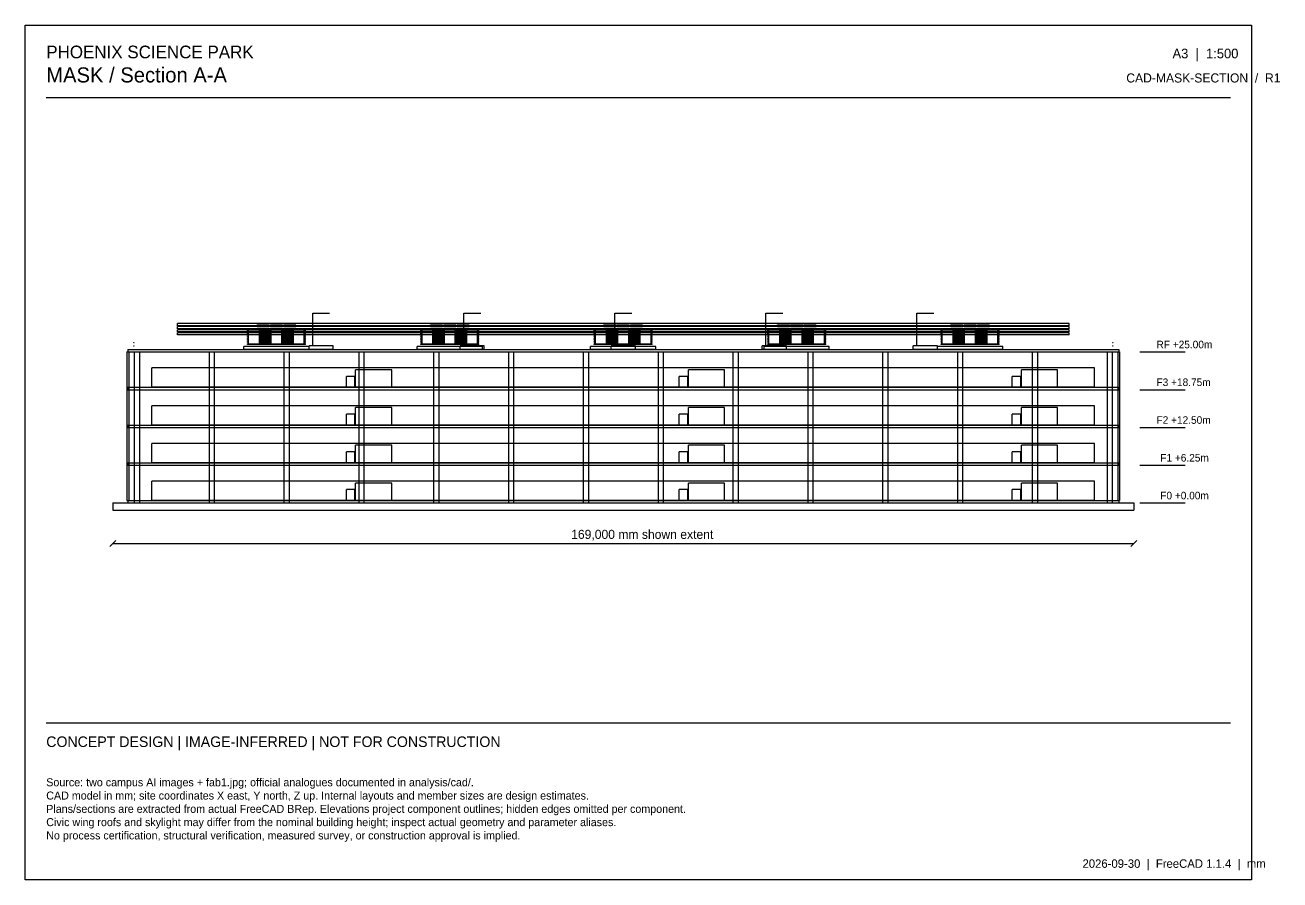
# Model space of a CAD drawing. Header units: millimetres. Extents: x 3500 to 211174, y 3500 to 145000.
import ezdxf

# ---------------------------------------------------------------- set-up
doc = ezdxf.new("R2010")
doc.units = ezdxf.units.MM

msp = doc.modelspace()

# ---------------------------------------------------------------- linework, layer by layer
at = {"layer": 'cut'}
for p, q in [((21469.69, 92382.5), (21500, 92435)), ((21530.31, 92382.5), (21469.69, 92382.5)), ((21469.69, 91832.5), (21500, 91885)), ((21530.31, 91832.5), (21469.69, 91832.5)), ((21500, 92435), (21530.31, 92382.5)), ((21500, 91885), (21530.31, 91832.5)), ((183469.69, 92382.5), (183500, 92435)), ((183530.31, 92382.5), (183469.69, 92382.5)), ((183469.69, 91832.5), (183500, 91885)), ((183530.31, 91832.5), (183469.69, 91832.5)), ((183500, 92435), (183530.31, 92382.5)), ((183500, 91885), (183530.31, 91832.5)), ((20350, 90900), (20350, 66300)), ((20350, 90900), (20650, 90900)), ((20500, 91300), (20500, 90900)), ((20500, 91300), (184500, 91300)), ((20500, 90900), (184500, 90900)), ((20650, 90900), (20650, 66300)), ((21575, 90900), (21575, 65900)), ((21575, 90900), (22425, 90900)), ((22425, 90900), (22425, 65900)), ((33959.62, 90900), (33959.62, 65900)), ((33959.62, 90900), (34809.62, 90900)), ((34809.62, 90900), (34809.62, 65900)), ((46344.23, 90900), (46344.23, 65900)), ((46344.23, 90900), (47194.23, 90900)), ((47194.23, 90900), (47194.23, 65900)), ((58728.85, 90900), (58728.85, 65900)), ((58728.85, 90900), (59578.85, 90900)), ((59578.85, 90900), (59578.85, 65900)), ((71113.46, 90900), (71113.46, 65900)), ((71113.46, 90900), (71963.46, 90900)), ((71963.46, 90900), (71963.46, 65900)), ((83498.08, 90900), (83498.08, 65900)), ((83498.08, 90900), (84348.08, 90900)), ((84348.08, 90900), (84348.08, 65900)), ((95882.69, 90900), (95882.69, 65900)), ((95882.69, 90900), (96732.69, 90900)), ((96732.69, 90900), (96732.69, 65900)), ((108267.31, 90900), (108267.31, 65900)), ((108267.31, 90900), (109117.31, 90900)), ((109117.31, 90900), (109117.31, 65900)), ((120651.92, 90900), (120651.92, 65900)), ((120651.92, 90900), (121501.92, 90900)), ((121501.92, 90900), (121501.92, 65900)), ((133036.54, 90900), (133036.54, 65900)), ((133036.54, 90900), (133886.54, 90900)), ((133886.54, 90900), (133886.54, 65900)), ((145421.15, 90900), (145421.15, 65900)), ((145421.15, 90900), (146271.15, 90900)), ((146271.15, 90900), (146271.15, 65900)), ((157805.77, 90900), (157805.77, 65900)), ((157805.77, 90900), (158655.77, 90900)), ((158655.77, 90900), (158655.77, 65900)), ((170190.38, 90900), (170190.38, 65900)), ((170190.38, 90900), (171040.38, 90900)), ((171040.38, 90900), (171040.38, 65900)), ((182575, 90900), (182575, 65900)), ((182575, 90900), (183425, 90900)), ((183425, 90900), (183425, 65900)), ((184350, 90900), (184350, 66300)), ((184350, 90900), (184650, 90900)), ((184500, 91300), (184500, 90900)), ((184650, 90900), (184650, 66300)), ((20500, 85050), (20500, 84650)), ((20500, 85050), (184500, 85050)), ((20500, 84650), (184500, 84650)), ((184500, 85050), (184500, 84650)), ((20500, 78800), (20500, 78400)), ((20500, 78800), (184500, 78800)), ((20500, 78400), (184500, 78400)), ((184500, 78800), (184500, 78400)), ((20500, 72550), (20500, 72150)), ((20500, 72550), (184500, 72550)), ((20500, 72150), (184500, 72150)), ((184500, 72550), (184500, 72150)), ((18000, 65900), (18000, 64700)), ((18000, 65900), (187000, 65900)), ((18000, 64700), (187000, 64700)), ((20350, 66300), (20650, 66300)), ((20500, 66300), (20500, 65900)), ((20500, 66300), (184500, 66300)), ((20500, 65900), (184500, 65900)), ((21575, 65900), (22425, 65900)), ((33959.62, 65900), (34809.62, 65900)), ((46344.23, 65900), (47194.23, 65900)), ((58728.85, 65900), (59578.85, 65900)), ((71113.46, 65900), (71963.46, 65900)), ((83498.08, 65900), (84348.08, 65900)), ((95882.69, 65900), (96732.69, 65900)), ((108267.31, 65900), (109117.31, 65900)), ((120651.92, 65900), (121501.92, 65900)), ((133036.54, 65900), (133886.54, 65900)), ((145421.15, 65900), (146271.15, 65900)), ((157805.77, 65900), (158655.77, 65900)), ((170190.38, 65900), (171040.38, 65900)), ((182575, 65900), (183425, 65900)), ((184350, 66300), (184650, 66300)), ((184500, 66300), (184500, 65900)), ((187000, 65900), (187000, 64700))]:
    msp.add_line(p, q, dxfattribs=at)
at = {"layer": 'dimension'}
for p, q in [((17500, 58700), (18500, 59700)), ((18000, 59200), (187000, 59200)), ((186500, 58700), (187500, 59700))]:
    msp.add_line(p, q, dxfattribs=at)
at = {"layer": 'equipment'}
for p, q in [((51100, 97300), (51135.1, 97300)), ((51100, 91900), (51100, 97300)), ((51135.1, 97300), (51238.64, 97300)), ((51238.64, 97300), (51405.44, 97300)), ((51405.44, 97300), (51627.11, 97300)), ((51627.11, 97300), (51892.56, 97300)), ((51892.56, 97300), (52188.47, 97300)), ((52188.47, 97300), (52500, 97300)), ((52500, 97300), (52811.53, 97300)), ((52811.53, 97300), (53107.44, 97300)), ((53107.44, 97300), (53372.89, 97300)), ((53372.89, 97300), (53594.56, 97300)), ((53594.56, 97300), (53761.36, 97300)), ((53761.36, 97300), (53864.9, 97300)), ((53864.9, 97300), (53900, 97300)), ((76100, 97300), (76135.1, 97300)), ((76100, 91900), (76100, 97300)), ((76135.1, 97300), (76238.64, 97300)), ((76238.64, 97300), (76405.44, 97300)), ((76405.44, 97300), (76627.11, 97300)), ((76627.11, 97300), (76892.56, 97300)), ((76892.56, 97300), (77188.47, 97300)), ((77188.47, 97300), (77500, 97300)), ((77500, 97300), (77811.53, 97300)), ((77811.53, 97300), (78107.44, 97300)), ((78107.44, 97300), (78372.89, 97300)), ((78372.89, 97300), (78594.56, 97300)), ((78594.56, 97300), (78761.36, 97300)), ((78761.36, 97300), (78864.9, 97300)), ((78864.9, 97300), (78900, 97300)), ((101100, 97300), (101135.1, 97300)), ((101100, 91900), (101100, 97300)), ((101135.1, 97300), (101238.64, 97300)), ((101238.64, 97300), (101405.44, 97300)), ((101405.44, 97300), (101627.11, 97300)), ((101627.11, 97300), (101892.56, 97300)), ((101892.56, 97300), (102188.47, 97300)), ((102188.47, 97300), (102500, 97300)), ((102500, 97300), (102811.53, 97300)), ((102811.53, 97300), (103107.44, 97300)), ((103107.44, 97300), (103372.89, 97300)), ((103372.89, 97300), (103594.56, 97300)), ((103594.56, 97300), (103761.36, 97300)), ((103761.36, 97300), (103864.9, 97300)), ((103864.9, 97300), (103900, 97300)), ((126100, 97300), (126135.1, 97300)), ((126100, 91900), (126100, 97300)), ((126135.1, 97300), (126238.64, 97300)), ((126238.64, 97300), (126405.44, 97300)), ((126405.44, 97300), (126627.11, 97300)), ((126627.11, 97300), (126892.56, 97300)), ((126892.56, 97300), (127188.47, 97300)), ((127188.47, 97300), (127500, 97300)), ((127500, 97300), (127811.53, 97300)), ((127811.53, 97300), (128107.44, 97300)), ((128107.44, 97300), (128372.89, 97300)), ((128372.89, 97300), (128594.56, 97300)), ((128594.56, 97300), (128761.36, 97300)), ((128761.36, 97300), (128864.9, 97300)), ((128864.9, 97300), (128900, 97300)), ((151100, 97300), (151135.1, 97300)), ((151100, 91900), (151100, 97300)), ((151135.1, 97300), (151238.64, 97300)), ((151238.64, 97300), (151405.44, 97300)), ((151405.44, 97300), (151627.11, 97300)), ((151627.11, 97300), (151892.56, 97300)), ((151892.56, 97300), (152188.47, 97300)), ((152188.47, 97300), (152500, 97300)), ((152500, 97300), (152811.53, 97300)), ((152811.53, 97300), (153107.44, 97300)), ((153107.44, 97300), (153372.89, 97300)), ((153372.89, 97300), (153594.56, 97300)), ((153594.56, 97300), (153761.36, 97300)), ((153761.36, 97300), (153864.9, 97300)), ((153864.9, 97300), (153900, 97300)), ((40300, 94350), (40300, 94430)), ((40500, 94430), (40300, 94430)), ((40500, 94350), (40300, 94350)), ((40300, 94100), (40300, 94180)), ((40500, 94180), (40300, 94180)), ((40500, 94100), (40300, 94100)), ((40300, 93850), (40300, 93930)), ((40500, 93930), (40300, 93930)), ((40500, 93850), (40300, 93850)), ((40300, 93600), (40300, 93680)), ((40500, 93680), (40300, 93680)), ((40500, 93600), (40300, 93600)), ((40500, 92200), (40500, 94500)), ((42300, 94500), (40500, 94500)), ((41900, 95400), (41925.07, 95400)), ((41900, 95100), (41900, 95400)), ((41900, 95100), (41925.07, 95100)), ((41925.07, 95400), (41999.03, 95400)), ((41925.07, 95100), (41999.03, 95100)), ((41999.03, 95400), (42118.17, 95400)), ((41999.03, 95100), (42118.17, 95100)), ((42118.17, 95400), (42276.51, 95400)), ((42118.17, 95100), (42276.51, 95100)), ((42276.51, 95400), (42466.12, 95400)), ((42276.51, 95100), (42466.12, 95100)), ((42300, 92200), (42300, 94500)), ((44200, 94430), (42300, 94430)), ((44200, 94350), (42300, 94350)), ((44200, 94180), (42300, 94180)), ((44200, 94100), (42300, 94100)), ((44200, 93930), (42300, 93930)), ((44200, 93850), (42300, 93850)), ((44200, 93680), (42300, 93680)), ((44200, 93600), (42300, 93600)), ((42466.12, 95400), (42677.48, 95400)), ((42466.12, 95100), (42677.48, 95100)), ((42677.48, 95400), (42900, 95400)), ((42677.48, 95100), (42900, 95100)), ((42900, 95400), (43122.52, 95400)), ((42900, 95100), (43122.52, 95100)), ((43122.52, 95400), (43333.88, 95400)), ((43122.52, 95100), (43333.88, 95100)), ((43333.88, 95400), (43523.49, 95400)), ((43333.88, 95100), (43523.49, 95100)), ((43523.49, 95400), (43681.83, 95400)), ((43523.49, 95100), (43681.83, 95100)), ((43681.83, 95400), (43800.97, 95400)), ((43681.83, 95100), (43800.97, 95100)), ((43800.97, 95400), (43874.93, 95400)), ((43800.97, 95100), (43874.93, 95100)), ((43874.93, 95400), (43900, 95400)), ((43874.93, 95100), (43900, 95100)), ((44100, 95400), (44125.07, 95400)), ((44100, 95100), (44100, 95400)), ((44100, 95100), (44125.07, 95100)), ((44125.07, 95400), (44199.03, 95400)), ((44125.07, 95100), (44199.03, 95100)), ((44199.03, 95400), (44318.17, 95400)), ((44199.03, 95100), (44318.17, 95100)), ((44200, 92200), (44200, 94500)), ((46000, 94500), (44200, 94500)), ((44318.17, 95400), (44476.51, 95400)), ((44318.17, 95100), (44476.51, 95100)), ((44476.51, 95400), (44666.12, 95400)), ((44476.51, 95100), (44666.12, 95100)), ((44666.12, 95400), (44877.48, 95400)), ((44666.12, 95100), (44877.48, 95100)), ((44877.48, 95400), (45100, 95400)), ((44877.48, 95100), (45100, 95100)), ((45100, 95400), (45322.52, 95400)), ((45100, 95100), (45322.52, 95100)), ((45322.52, 95400), (45533.88, 95400)), ((45322.52, 95100), (45533.88, 95100)), ((45533.88, 95400), (45723.49, 95400)), ((45533.88, 95100), (45723.49, 95100)), ((45723.49, 95400), (45881.83, 95400)), ((45723.49, 95100), (45881.83, 95100)), ((45881.83, 95400), (46000.97, 95400)), ((45881.83, 95100), (46000.97, 95100)), ((46000, 92200), (46000, 94500)), ((47900, 94430), (46000, 94430)), ((47900, 94350), (46000, 94350)), ((47900, 94180), (46000, 94180)), ((47900, 94100), (46000, 94100)), ((47900, 93930), (46000, 93930)), ((47900, 93850), (46000, 93850)), ((47900, 93680), (46000, 93680)), ((47900, 93600), (46000, 93600)), ((46000.97, 95400), (46074.93, 95400)), ((46000.97, 95100), (46074.93, 95100)), ((46074.93, 95400), (46100, 95400)), ((46074.93, 95100), (46100, 95100)), ((46300, 95400), (46325.07, 95400)), ((46300, 95100), (46300, 95400)), ((46300, 95100), (46325.07, 95100)), ((46325.07, 95400), (46399.03, 95400)), ((46325.07, 95100), (46399.03, 95100)), ((46399.03, 95400), (46518.17, 95400)), ((46399.03, 95100), (46518.17, 95100)), ((46518.17, 95400), (46676.51, 95400)), ((46518.17, 95100), (46676.51, 95100)), ((46676.51, 95400), (46866.12, 95400)), ((46676.51, 95100), (46866.12, 95100)), ((46866.12, 95400), (47077.48, 95400)), ((46866.12, 95100), (47077.48, 95100)), ((47077.48, 95400), (47300, 95400)), ((47077.48, 95100), (47300, 95100)), ((47300, 95400), (47522.52, 95400)), ((47300, 95100), (47522.52, 95100)), ((47522.52, 95400), (47733.88, 95400)), ((47522.52, 95100), (47733.88, 95100)), ((47733.88, 95400), (47923.49, 95400)), ((47733.88, 95100), (47923.49, 95100)), ((47900, 92200), (47900, 94500)), ((49700, 94500), (47900, 94500)), ((47923.49, 95400), (48081.83, 95400)), ((47923.49, 95100), (48081.83, 95100)), ((48081.83, 95400), (48200.97, 95400)), ((48081.83, 95100), (48200.97, 95100)), ((48200.97, 95400), (48274.93, 95400)), ((48200.97, 95100), (48274.93, 95100)), ((48274.93, 95400), (48300, 95400)), ((48274.93, 95100), (48300, 95100)), ((49700, 92200), (49700, 94500)), ((49900, 94430), (49700, 94430)), ((49900, 94350), (49700, 94350)), ((49900, 94180), (49700, 94180)), ((49900, 94100), (49700, 94100)), ((49900, 93930), (49700, 93930)), ((49900, 93850), (49700, 93850)), ((49900, 93680), (49700, 93680)), ((49900, 93600), (49700, 93600)), ((49900, 94350), (49900, 94430)), ((49900, 94100), (49900, 94180)), ((49900, 93850), (49900, 93930)), ((49900, 93600), (49900, 93680)), ((69000, 94350), (69000, 94430)), ((69200, 94430), (69000, 94430)), ((69200, 94350), (69000, 94350)), ((69000, 94100), (69000, 94180)), ((69200, 94180), (69000, 94180)), ((69200, 94100), (69000, 94100)), ((69000, 93850), (69000, 93930)), ((69200, 93930), (69000, 93930)), ((69200, 93850), (69000, 93850)), ((69000, 93600), (69000, 93680)), ((69200, 93680), (69000, 93680)), ((69200, 93600), (69000, 93600)), ((69200, 92200), (69200, 94500)), ((71000, 94500), (69200, 94500)), ((70600, 95400), (70625.07, 95400)), ((70600, 95100), (70600, 95400)), ((70600, 95100), (70625.07, 95100)), ((70625.07, 95400), (70699.03, 95400)), ((70625.07, 95100), (70699.03, 95100)), ((70699.03, 95400), (70818.17, 95400)), ((70699.03, 95100), (70818.17, 95100)), ((70818.17, 95400), (70976.51, 95400)), ((70818.17, 95100), (70976.51, 95100)), ((70976.51, 95400), (71166.12, 95400)), ((70976.51, 95100), (71166.12, 95100)), ((71000, 92200), (71000, 94500)), ((72900, 94430), (71000, 94430)), ((72900, 94350), (71000, 94350)), ((72900, 94180), (71000, 94180)), ((72900, 94100), (71000, 94100)), ((72900, 93930), (71000, 93930)), ((72900, 93850), (71000, 93850)), ((72900, 93680), (71000, 93680)), ((72900, 93600), (71000, 93600)), ((71166.12, 95400), (71377.48, 95400)), ((71166.12, 95100), (71377.48, 95100)), ((71377.48, 95400), (71600, 95400)), ((71377.48, 95100), (71600, 95100)), ((71600, 95400), (71822.52, 95400)), ((71600, 95100), (71822.52, 95100)), ((71822.52, 95400), (72033.88, 95400)), ((71822.52, 95100), (72033.88, 95100)), ((72033.88, 95400), (72223.49, 95400)), ((72033.88, 95100), (72223.49, 95100)), ((72223.49, 95400), (72381.83, 95400)), ((72223.49, 95100), (72381.83, 95100)), ((72381.83, 95400), (72500.97, 95400)), ((72381.83, 95100), (72500.97, 95100)), ((72500.97, 95400), (72574.93, 95400)), ((72500.97, 95100), (72574.93, 95100)), ((72574.93, 95400), (72600, 95400)), ((72574.93, 95100), (72600, 95100)), ((72800, 95400), (72825.07, 95400)), ((72800, 95100), (72800, 95400)), ((72800, 95100), (72825.07, 95100)), ((72825.07, 95400), (72899.03, 95400)), ((72825.07, 95100), (72899.03, 95100)), ((72899.03, 95400), (73018.17, 95400)), ((72899.03, 95100), (73018.17, 95100)), ((72900, 92200), (72900, 94500)), ((74700, 94500), (72900, 94500)), ((73018.17, 95400), (73176.51, 95400)), ((73018.17, 95100), (73176.51, 95100)), ((73176.51, 95400), (73366.12, 95400)), ((73176.51, 95100), (73366.12, 95100)), ((73366.12, 95400), (73577.48, 95400)), ((73366.12, 95100), (73577.48, 95100)), ((73577.48, 95400), (73800, 95400)), ((73577.48, 95100), (73800, 95100)), ((73800, 95400), (74022.52, 95400)), ((73800, 95100), (74022.52, 95100)), ((74022.52, 95400), (74233.88, 95400)), ((74022.52, 95100), (74233.88, 95100)), ((74233.88, 95400), (74423.49, 95400)), ((74233.88, 95100), (74423.49, 95100)), ((74423.49, 95400), (74581.83, 95400)), ((74423.49, 95100), (74581.83, 95100)), ((74581.83, 95400), (74700.97, 95400)), ((74581.83, 95100), (74700.97, 95100)), ((74700, 92200), (74700, 94500)), ((76600, 94430), (74700, 94430)), ((76600, 94350), (74700, 94350)), ((76600, 94180), (74700, 94180)), ((76600, 94100), (74700, 94100)), ((76600, 93930), (74700, 93930)), ((76600, 93850), (74700, 93850)), ((76600, 93680), (74700, 93680)), ((76600, 93600), (74700, 93600)), ((74700.97, 95400), (74774.93, 95400)), ((74700.97, 95100), (74774.93, 95100)), ((74774.93, 95400), (74800, 95400)), ((74774.93, 95100), (74800, 95100)), ((75000, 95400), (75025.07, 95400)), ((75000, 95100), (75000, 95400)), ((75000, 95100), (75025.07, 95100)), ((75025.07, 95400), (75099.03, 95400)), ((75025.07, 95100), (75099.03, 95100)), ((75099.03, 95400), (75218.17, 95400)), ((75099.03, 95100), (75218.17, 95100)), ((75218.17, 95400), (75376.51, 95400)), ((75218.17, 95100), (75376.51, 95100)), ((75376.51, 95400), (75566.12, 95400)), ((75376.51, 95100), (75566.12, 95100)), ((75566.12, 95400), (75777.48, 95400)), ((75566.12, 95100), (75777.48, 95100)), ((75777.48, 95400), (76000, 95400)), ((75777.48, 95100), (76000, 95100)), ((76000, 95400), (76222.52, 95400)), ((76000, 95100), (76222.52, 95100)), ((76222.52, 95400), (76433.88, 95400)), ((76222.52, 95100), (76433.88, 95100)), ((76433.88, 95400), (76623.49, 95400)), ((76433.88, 95100), (76623.49, 95100)), ((76600, 92200), (76600, 94500)), ((78400, 94500), (76600, 94500)), ((76623.49, 95400), (76781.83, 95400)), ((76623.49, 95100), (76781.83, 95100)), ((76781.83, 95400), (76900.97, 95400)), ((76781.83, 95100), (76900.97, 95100)), ((76900.97, 95400), (76974.93, 95400)), ((76900.97, 95100), (76974.93, 95100)), ((76974.93, 95400), (77000, 95400)), ((76974.93, 95100), (77000, 95100)), ((78400, 92200), (78400, 94500)), ((78600, 94430), (78400, 94430)), ((78600, 94350), (78400, 94350)), ((78600, 94180), (78400, 94180)), ((78600, 94100), (78400, 94100)), ((78600, 93930), (78400, 93930)), ((78600, 93850), (78400, 93850)), ((78600, 93680), (78400, 93680)), ((78600, 93600), (78400, 93600)), ((78600, 94350), (78600, 94430)), ((78600, 94100), (78600, 94180)), ((78600, 93850), (78600, 93930)), ((78600, 93600), (78600, 93680)), ((97700, 94350), (97700, 94430)), ((97900, 94430), (97700, 94430)), ((97900, 94350), (97700, 94350)), ((97700, 94100), (97700, 94180)), ((97900, 94180), (97700, 94180)), ((97900, 94100), (97700, 94100)), ((97700, 93850), (97700, 93930)), ((97900, 93930), (97700, 93930)), ((97900, 93850), (97700, 93850)), ((97700, 93600), (97700, 93680)), ((97900, 93680), (97700, 93680)), ((97900, 93600), (97700, 93600)), ((97900, 92200), (97900, 94500)), ((99700, 94500), (97900, 94500)), ((99300, 95400), (99325.07, 95400)), ((99300, 95100), (99300, 95400)), ((99300, 95100), (99325.07, 95100)), ((99325.07, 95400), (99399.03, 95400)), ((99325.07, 95100), (99399.03, 95100)), ((99399.03, 95400), (99518.17, 95400)), ((99399.03, 95100), (99518.17, 95100)), ((99518.17, 95400), (99676.51, 95400)), ((99518.17, 95100), (99676.51, 95100)), ((99676.51, 95400), (99866.12, 95400)), ((99676.51, 95100), (99866.12, 95100)), ((99700, 92200), (99700, 94500)), ((101600, 94430), (99700, 94430)), ((101600, 94350), (99700, 94350)), ((101600, 94180), (99700, 94180)), ((101600, 94100), (99700, 94100)), ((101600, 93930), (99700, 93930)), ((101600, 93850), (99700, 93850)), ((101600, 93680), (99700, 93680)), ((101600, 93600), (99700, 93600)), ((99866.12, 95400), (100077.48, 95400)), ((99866.12, 95100), (100077.48, 95100)), ((100077.48, 95400), (100300, 95400)), ((100077.48, 95100), (100300, 95100)), ((100300, 95400), (100522.52, 95400)), ((100300, 95100), (100522.52, 95100)), ((100522.52, 95400), (100733.88, 95400)), ((100522.52, 95100), (100733.88, 95100)), ((100733.88, 95400), (100923.49, 95400)), ((100733.88, 95100), (100923.49, 95100)), ((100923.49, 95400), (101081.83, 95400)), ((100923.49, 95100), (101081.83, 95100)), ((101081.83, 95400), (101200.97, 95400)), ((101081.83, 95100), (101200.97, 95100)), ((101200.97, 95400), (101274.93, 95400)), ((101200.97, 95100), (101274.93, 95100)), ((101274.93, 95400), (101300, 95400)), ((101274.93, 95100), (101300, 95100)), ((101500, 95400), (101525.07, 95400)), ((101500, 95100), (101500, 95400)), ((101500, 95100), (101525.07, 95100)), ((101525.07, 95400), (101599.03, 95400)), ((101525.07, 95100), (101599.03, 95100)), ((101599.03, 95400), (101718.17, 95400)), ((101599.03, 95100), (101718.17, 95100)), ((101600, 92200), (101600, 94500)), ((103400, 94500), (101600, 94500)), ((101718.17, 95400), (101876.51, 95400)), ((101718.17, 95100), (101876.51, 95100)), ((101876.51, 95400), (102066.12, 95400)), ((101876.51, 95100), (102066.12, 95100)), ((102066.12, 95400), (102277.48, 95400)), ((102066.12, 95100), (102277.48, 95100)), ((102277.48, 95400), (102500, 95400)), ((102277.48, 95100), (102500, 95100)), ((102500, 95400), (102722.52, 95400)), ((102500, 95100), (102722.52, 95100)), ((102722.52, 95400), (102933.88, 95400)), ((102722.52, 95100), (102933.88, 95100)), ((102933.88, 95400), (103123.49, 95400)), ((102933.88, 95100), (103123.49, 95100)), ((103123.49, 95400), (103281.83, 95400)), ((103123.49, 95100), (103281.83, 95100)), ((103281.83, 95400), (103400.97, 95400)), ((103281.83, 95100), (103400.97, 95100)), ((103400, 92200), (103400, 94500)), ((105300, 94430), (103400, 94430)), ((105300, 94350), (103400, 94350)), ((105300, 94180), (103400, 94180)), ((105300, 94100), (103400, 94100)), ((105300, 93930), (103400, 93930)), ((105300, 93850), (103400, 93850)), ((105300, 93680), (103400, 93680)), ((105300, 93600), (103400, 93600)), ((103400.97, 95400), (103474.93, 95400)), ((103400.97, 95100), (103474.93, 95100)), ((103474.93, 95400), (103500, 95400)), ((103474.93, 95100), (103500, 95100)), ((103700, 95400), (103725.07, 95400)), ((103700, 95100), (103700, 95400)), ((103700, 95100), (103725.07, 95100)), ((103725.07, 95400), (103799.03, 95400)), ((103725.07, 95100), (103799.03, 95100)), ((103799.03, 95400), (103918.17, 95400)), ((103799.03, 95100), (103918.17, 95100)), ((103918.17, 95400), (104076.51, 95400)), ((103918.17, 95100), (104076.51, 95100)), ((104076.51, 95400), (104266.12, 95400)), ((104076.51, 95100), (104266.12, 95100)), ((104266.12, 95400), (104477.48, 95400)), ((104266.12, 95100), (104477.48, 95100)), ((104477.48, 95400), (104700, 95400)), ((104477.48, 95100), (104700, 95100)), ((104700, 95400), (104922.52, 95400)), ((104700, 95100), (104922.52, 95100)), ((104922.52, 95400), (105133.88, 95400)), ((104922.52, 95100), (105133.88, 95100)), ((105133.88, 95400), (105323.49, 95400)), ((105133.88, 95100), (105323.49, 95100)), ((105300, 92200), (105300, 94500)), ((107100, 94500), (105300, 94500)), ((105323.49, 95400), (105481.83, 95400)), ((105323.49, 95100), (105481.83, 95100)), ((105481.83, 95400), (105600.97, 95400)), ((105481.83, 95100), (105600.97, 95100)), ((105600.97, 95400), (105674.93, 95400)), ((105600.97, 95100), (105674.93, 95100)), ((105674.93, 95400), (105700, 95400)), ((105674.93, 95100), (105700, 95100)), ((107100, 92200), (107100, 94500)), ((107300, 94430), (107100, 94430)), ((107300, 94350), (107100, 94350)), ((107300, 94180), (107100, 94180)), ((107300, 94100), (107100, 94100)), ((107300, 93930), (107100, 93930)), ((107300, 93850), (107100, 93850)), ((107300, 93680), (107100, 93680)), ((107300, 93600), (107100, 93600)), ((107300, 94350), (107300, 94430)), ((107300, 94100), (107300, 94180)), ((107300, 93850), (107300, 93930)), ((107300, 93600), (107300, 93680)), ((126400, 94350), (126400, 94430)), ((126600, 94430), (126400, 94430)), ((126600, 94350), (126400, 94350)), ((126400, 94100), (126400, 94180)), ((126600, 94180), (126400, 94180)), ((126600, 94100), (126400, 94100)), ((126400, 93850), (126400, 93930)), ((126600, 93930), (126400, 93930)), ((126600, 93850), (126400, 93850)), ((126400, 93600), (126400, 93680)), ((126600, 93680), (126400, 93680)), ((126600, 93600), (126400, 93600)), ((126600, 92200), (126600, 94500)), ((128400, 94500), (126600, 94500)), ((128000, 95400), (128025.07, 95400)), ((128000, 95100), (128000, 95400)), ((128000, 95100), (128025.07, 95100)), ((128025.07, 95400), (128099.03, 95400)), ((128025.07, 95100), (128099.03, 95100)), ((128099.03, 95400), (128218.17, 95400)), ((128099.03, 95100), (128218.17, 95100)), ((128218.17, 95400), (128376.51, 95400)), ((128218.17, 95100), (128376.51, 95100)), ((128376.51, 95400), (128566.12, 95400)), ((128376.51, 95100), (128566.12, 95100)), ((128400, 92200), (128400, 94500)), ((130300, 94430), (128400, 94430)), ((130300, 94350), (128400, 94350)), ((130300, 94180), (128400, 94180)), ((130300, 94100), (128400, 94100)), ((130300, 93930), (128400, 93930)), ((130300, 93850), (128400, 93850)), ((130300, 93680), (128400, 93680)), ((130300, 93600), (128400, 93600)), ((128566.12, 95400), (128777.48, 95400)), ((128566.12, 95100), (128777.48, 95100)), ((128777.48, 95400), (129000, 95400)), ((128777.48, 95100), (129000, 95100)), ((129000, 95400), (129222.52, 95400)), ((129000, 95100), (129222.52, 95100)), ((129222.52, 95400), (129433.88, 95400)), ((129222.52, 95100), (129433.88, 95100)), ((129433.88, 95400), (129623.49, 95400)), ((129433.88, 95100), (129623.49, 95100)), ((129623.49, 95400), (129781.83, 95400)), ((129623.49, 95100), (129781.83, 95100)), ((129781.83, 95400), (129900.97, 95400)), ((129781.83, 95100), (129900.97, 95100)), ((129900.97, 95400), (129974.93, 95400)), ((129900.97, 95100), (129974.93, 95100)), ((129974.93, 95400), (130000, 95400)), ((129974.93, 95100), (130000, 95100)), ((130200, 95400), (130225.07, 95400)), ((130200, 95100), (130200, 95400)), ((130200, 95100), (130225.07, 95100)), ((130225.07, 95400), (130299.03, 95400)), ((130225.07, 95100), (130299.03, 95100)), ((130299.03, 95400), (130418.17, 95400)), ((130299.03, 95100), (130418.17, 95100)), ((130300, 92200), (130300, 94500)), ((132100, 94500), (130300, 94500)), ((130418.17, 95400), (130576.51, 95400)), ((130418.17, 95100), (130576.51, 95100)), ((130576.51, 95400), (130766.12, 95400)), ((130576.51, 95100), (130766.12, 95100)), ((130766.12, 95400), (130977.48, 95400)), ((130766.12, 95100), (130977.48, 95100)), ((130977.48, 95400), (131200, 95400)), ((130977.48, 95100), (131200, 95100)), ((131200, 95400), (131422.52, 95400)), ((131200, 95100), (131422.52, 95100)), ((131422.52, 95400), (131633.88, 95400)), ((131422.52, 95100), (131633.88, 95100)), ((131633.88, 95400), (131823.49, 95400)), ((131633.88, 95100), (131823.49, 95100)), ((131823.49, 95400), (131981.83, 95400)), ((131823.49, 95100), (131981.83, 95100)), ((131981.83, 95400), (132100.97, 95400)), ((131981.83, 95100), (132100.97, 95100)), ((132100, 92200), (132100, 94500)), ((134000, 94430), (132100, 94430)), ((134000, 94350), (132100, 94350)), ((134000, 94180), (132100, 94180)), ((134000, 94100), (132100, 94100)), ((134000, 93930), (132100, 93930)), ((134000, 93850), (132100, 93850)), ((134000, 93680), (132100, 93680)), ((134000, 93600), (132100, 93600)), ((132100.97, 95400), (132174.93, 95400)), ((132100.97, 95100), (132174.93, 95100)), ((132174.93, 95400), (132200, 95400)), ((132174.93, 95100), (132200, 95100)), ((132400, 95400), (132425.07, 95400)), ((132400, 95100), (132400, 95400)), ((132400, 95100), (132425.07, 95100)), ((132425.07, 95400), (132499.03, 95400)), ((132425.07, 95100), (132499.03, 95100)), ((132499.03, 95400), (132618.17, 95400)), ((132499.03, 95100), (132618.17, 95100)), ((132618.17, 95400), (132776.51, 95400)), ((132618.17, 95100), (132776.51, 95100)), ((132776.51, 95400), (132966.12, 95400)), ((132776.51, 95100), (132966.12, 95100)), ((132966.12, 95400), (133177.48, 95400)), ((132966.12, 95100), (133177.48, 95100)), ((133177.48, 95400), (133400, 95400)), ((133177.48, 95100), (133400, 95100)), ((133400, 95400), (133622.52, 95400)), ((133400, 95100), (133622.52, 95100)), ((133622.52, 95400), (133833.88, 95400)), ((133622.52, 95100), (133833.88, 95100)), ((133833.88, 95400), (134023.49, 95400)), ((133833.88, 95100), (134023.49, 95100)), ((134000, 92200), (134000, 94500)), ((135800, 94500), (134000, 94500)), ((134023.49, 95400), (134181.83, 95400)), ((134023.49, 95100), (134181.83, 95100)), ((134181.83, 95400), (134300.97, 95400)), ((134181.83, 95100), (134300.97, 95100)), ((134300.97, 95400), (134374.93, 95400)), ((134300.97, 95100), (134374.93, 95100)), ((134374.93, 95400), (134400, 95400)), ((134374.93, 95100), (134400, 95100)), ((135800, 92200), (135800, 94500)), ((136000, 94430), (135800, 94430)), ((136000, 94350), (135800, 94350)), ((136000, 94180), (135800, 94180)), ((136000, 94100), (135800, 94100)), ((136000, 93930), (135800, 93930)), ((136000, 93850), (135800, 93850)), ((136000, 93680), (135800, 93680)), ((136000, 93600), (135800, 93600)), ((136000, 94350), (136000, 94430)), ((136000, 94100), (136000, 94180)), ((136000, 93850), (136000, 93930)), ((136000, 93600), (136000, 93680)), ((155100, 94350), (155100, 94430)), ((155300, 94430), (155100, 94430)), ((155300, 94350), (155100, 94350)), ((155100, 94100), (155100, 94180)), ((155300, 94180), (155100, 94180)), ((155300, 94100), (155100, 94100)), ((155100, 93850), (155100, 93930)), ((155300, 93930), (155100, 93930)), ((155300, 93850), (155100, 93850)), ((155100, 93600), (155100, 93680)), ((155300, 93680), (155100, 93680)), ((155300, 93600), (155100, 93600)), ((155300, 92200), (155300, 94500)), ((157100, 94500), (155300, 94500)), ((156700, 95400), (156725.07, 95400)), ((156700, 95100), (156700, 95400)), ((156700, 95100), (156725.07, 95100)), ((156725.07, 95400), (156799.03, 95400)), ((156725.07, 95100), (156799.03, 95100)), ((156799.03, 95400), (156918.17, 95400)), ((156799.03, 95100), (156918.17, 95100)), ((156918.17, 95400), (157076.51, 95400)), ((156918.17, 95100), (157076.51, 95100)), ((157076.51, 95400), (157266.12, 95400)), ((157076.51, 95100), (157266.12, 95100)), ((157100, 92200), (157100, 94500)), ((159000, 94430), (157100, 94430)), ((159000, 94350), (157100, 94350)), ((159000, 94180), (157100, 94180)), ((159000, 94100), (157100, 94100)), ((159000, 93930), (157100, 93930)), ((159000, 93850), (157100, 93850)), ((159000, 93680), (157100, 93680)), ((159000, 93600), (157100, 93600)), ((157266.12, 95400), (157477.48, 95400)), ((157266.12, 95100), (157477.48, 95100)), ((157477.48, 95400), (157700, 95400)), ((157477.48, 95100), (157700, 95100)), ((157700, 95400), (157922.52, 95400)), ((157700, 95100), (157922.52, 95100)), ((157922.52, 95400), (158133.88, 95400)), ((157922.52, 95100), (158133.88, 95100)), ((158133.88, 95400), (158323.49, 95400)), ((158133.88, 95100), (158323.49, 95100)), ((158323.49, 95400), (158481.83, 95400)), ((158323.49, 95100), (158481.83, 95100)), ((158481.83, 95400), (158600.97, 95400)), ((158481.83, 95100), (158600.97, 95100)), ((158600.97, 95400), (158674.93, 95400)), ((158600.97, 95100), (158674.93, 95100)), ((158674.93, 95400), (158700, 95400)), ((158674.93, 95100), (158700, 95100)), ((158900, 95400), (158925.07, 95400)), ((158900, 95100), (158900, 95400)), ((158900, 95100), (158925.07, 95100)), ((158925.07, 95400), (158999.03, 95400)), ((158925.07, 95100), (158999.03, 95100)), ((158999.03, 95400), (159118.17, 95400)), ((158999.03, 95100), (159118.17, 95100)), ((159000, 92200), (159000, 94500)), ((160800, 94500), (159000, 94500)), ((159118.17, 95400), (159276.51, 95400)), ((159118.17, 95100), (159276.51, 95100)), ((159276.51, 95400), (159466.12, 95400)), ((159276.51, 95100), (159466.12, 95100)), ((159466.12, 95400), (159677.48, 95400)), ((159466.12, 95100), (159677.48, 95100)), ((159677.48, 95400), (159900, 95400)), ((159677.48, 95100), (159900, 95100)), ((159900, 95400), (160122.52, 95400)), ((159900, 95100), (160122.52, 95100)), ((160122.52, 95400), (160333.88, 95400)), ((160122.52, 95100), (160333.88, 95100)), ((160333.88, 95400), (160523.49, 95400)), ((160333.88, 95100), (160523.49, 95100)), ((160523.49, 95400), (160681.83, 95400)), ((160523.49, 95100), (160681.83, 95100)), ((160681.83, 95400), (160800.97, 95400)), ((160681.83, 95100), (160800.97, 95100)), ((160800, 92200), (160800, 94500)), ((162700, 94430), (160800, 94430)), ((162700, 94350), (160800, 94350)), ((162700, 94180), (160800, 94180)), ((162700, 94100), (160800, 94100)), ((162700, 93930), (160800, 93930)), ((162700, 93850), (160800, 93850)), ((162700, 93680), (160800, 93680)), ((162700, 93600), (160800, 93600)), ((160800.97, 95400), (160874.93, 95400)), ((160800.97, 95100), (160874.93, 95100)), ((160874.93, 95400), (160900, 95400)), ((160874.93, 95100), (160900, 95100)), ((161100, 95400), (161125.07, 95400)), ((161100, 95100), (161100, 95400)), ((161100, 95100), (161125.07, 95100)), ((161125.07, 95400), (161199.03, 95400)), ((161125.07, 95100), (161199.03, 95100)), ((161199.03, 95400), (161318.17, 95400)), ((161199.03, 95100), (161318.17, 95100)), ((161318.17, 95400), (161476.51, 95400)), ((161318.17, 95100), (161476.51, 95100)), ((161476.51, 95400), (161666.12, 95400)), ((161476.51, 95100), (161666.12, 95100)), ((161666.12, 95400), (161877.48, 95400)), ((161666.12, 95100), (161877.48, 95100)), ((161877.48, 95400), (162100, 95400)), ((161877.48, 95100), (162100, 95100)), ((162100, 95400), (162322.52, 95400)), ((162100, 95100), (162322.52, 95100)), ((162322.52, 95400), (162533.88, 95400)), ((162322.52, 95100), (162533.88, 95100)), ((162533.88, 95400), (162723.49, 95400)), ((162533.88, 95100), (162723.49, 95100)), ((162700, 92200), (162700, 94500)), ((164500, 94500), (162700, 94500)), ((162723.49, 95400), (162881.83, 95400)), ((162723.49, 95100), (162881.83, 95100)), ((162881.83, 95400), (163000.97, 95400)), ((162881.83, 95100), (163000.97, 95100)), ((163000.97, 95400), (163074.93, 95400)), ((163000.97, 95100), (163074.93, 95100)), ((163074.93, 95400), (163100, 95400)), ((163074.93, 95100), (163100, 95100)), ((164500, 92200), (164500, 94500)), ((164700, 94430), (164500, 94430)), ((164700, 94350), (164500, 94350)), ((164700, 94180), (164500, 94180)), ((164700, 94100), (164500, 94100)), ((164700, 93930), (164500, 93930)), ((164700, 93850), (164500, 93850)), ((164700, 93680), (164500, 93680)), ((164700, 93600), (164500, 93600)), ((164700, 94350), (164700, 94430)), ((164700, 94100), (164700, 94180)), ((164700, 93850), (164700, 93930)), ((164700, 93600), (164700, 93680)), ((39700, 91300), (39700, 91800)), ((50500, 91800), (39700, 91800)), ((40300, 93350), (40300, 93430)), ((40500, 93430), (40300, 93430)), ((40500, 93350), (40300, 93350)), ((40300, 93100), (40300, 93180)), ((40500, 93180), (40300, 93180)), ((40500, 93100), (40300, 93100)), ((40300, 92850), (40300, 92930)), ((40500, 92930), (40300, 92930)), ((40500, 92850), (40300, 92850)), ((40300, 92600), (40300, 92680)), ((40500, 92680), (40300, 92680)), ((40500, 92600), (40300, 92600)), ((40300, 92350), (40300, 92430)), ((40500, 92430), (40300, 92430)), ((40500, 92350), (40300, 92350)), ((40300, 92100), (40300, 92180)), ((49900, 92180), (40300, 92180)), ((49900, 92100), (40300, 92100)), ((42300, 92200), (40500, 92200)), ((44200, 93430), (42300, 93430)), ((44200, 93350), (42300, 93350)), ((44200, 93180), (42300, 93180)), ((44200, 93100), (42300, 93100)), ((44200, 92930), (42300, 92930)), ((44200, 92850), (42300, 92850)), ((44200, 92680), (42300, 92680)), ((44200, 92600), (42300, 92600)), ((44200, 92430), (42300, 92430)), ((44200, 92350), (42300, 92350)), ((46000, 92200), (44200, 92200)), ((47900, 93430), (46000, 93430)), ((47900, 93350), (46000, 93350)), ((47900, 93180), (46000, 93180)), ((47900, 93100), (46000, 93100)), ((47900, 92930), (46000, 92930)), ((47900, 92850), (46000, 92850)), ((47900, 92680), (46000, 92680)), ((47900, 92600), (46000, 92600)), ((47900, 92430), (46000, 92430)), ((47900, 92350), (46000, 92350)), ((49700, 92200), (47900, 92200)), ((49900, 93430), (49700, 93430)), ((49900, 93350), (49700, 93350)), ((49900, 93180), (49700, 93180)), ((49900, 93100), (49700, 93100)), ((49900, 92930), (49700, 92930)), ((49900, 92850), (49700, 92850)), ((49900, 92680), (49700, 92680)), ((49900, 92600), (49700, 92600)), ((49900, 92430), (49700, 92430)), ((49900, 92350), (49700, 92350)), ((49900, 93350), (49900, 93430)), ((49900, 93100), (49900, 93180)), ((49900, 92850), (49900, 92930)), ((49900, 92600), (49900, 92680)), ((49900, 92350), (49900, 92430)), ((49900, 92100), (49900, 92180)), ((50500, 91300), (50500, 91900)), ((54500, 91900), (50500, 91900)), ((50500, 91300), (50500, 91800)), ((54500, 91300), (54500, 91900)), ((68400, 91300), (68400, 91800)), ((79200, 91800), (68400, 91800)), ((69000, 93350), (69000, 93430)), ((69200, 93430), (69000, 93430)), ((69200, 93350), (69000, 93350)), ((69000, 93100), (69000, 93180)), ((69200, 93180), (69000, 93180)), ((69200, 93100), (69000, 93100)), ((69000, 92850), (69000, 92930)), ((69200, 92930), (69000, 92930)), ((69200, 92850), (69000, 92850)), ((69000, 92600), (69000, 92680)), ((69200, 92680), (69000, 92680)), ((69200, 92600), (69000, 92600)), ((69000, 92350), (69000, 92430)), ((69200, 92430), (69000, 92430)), ((69200, 92350), (69000, 92350)), ((69000, 92100), (69000, 92180)), ((78600, 92180), (69000, 92180)), ((78600, 92100), (69000, 92100)), ((71000, 92200), (69200, 92200)), ((72900, 93430), (71000, 93430)), ((72900, 93350), (71000, 93350)), ((72900, 93180), (71000, 93180)), ((72900, 93100), (71000, 93100)), ((72900, 92930), (71000, 92930)), ((72900, 92850), (71000, 92850)), ((72900, 92680), (71000, 92680)), ((72900, 92600), (71000, 92600)), ((72900, 92430), (71000, 92430)), ((72900, 92350), (71000, 92350)), ((74700, 92200), (72900, 92200)), ((76600, 93430), (74700, 93430)), ((76600, 93350), (74700, 93350)), ((76600, 93180), (74700, 93180)), ((76600, 93100), (74700, 93100)), ((76600, 92930), (74700, 92930)), ((76600, 92850), (74700, 92850)), ((76600, 92680), (74700, 92680)), ((76600, 92600), (74700, 92600)), ((76600, 92430), (74700, 92430)), ((76600, 92350), (74700, 92350)), ((75500, 91300), (75500, 91900)), ((79500, 91900), (75500, 91900)), ((78400, 92200), (76600, 92200)), ((78600, 93430), (78400, 93430)), ((78600, 93350), (78400, 93350)), ((78600, 93180), (78400, 93180)), ((78600, 93100), (78400, 93100)), ((78600, 92930), (78400, 92930)), ((78600, 92850), (78400, 92850)), ((78600, 92680), (78400, 92680)), ((78600, 92600), (78400, 92600)), ((78600, 92430), (78400, 92430)), ((78600, 92350), (78400, 92350)), ((78600, 93350), (78600, 93430)), ((78600, 93100), (78600, 93180)), ((78600, 92850), (78600, 92930)), ((78600, 92600), (78600, 92680)), ((78600, 92350), (78600, 92430)), ((78600, 92100), (78600, 92180)), ((79200, 91300), (79200, 91800)), ((79500, 91300), (79500, 91900)), ((97100, 91300), (97100, 91800)), ((107900, 91800), (97100, 91800)), ((97700, 93350), (97700, 93430)), ((97900, 93430), (97700, 93430)), ((97900, 93350), (97700, 93350)), ((97700, 93100), (97700, 93180)), ((97900, 93180), (97700, 93180)), ((97900, 93100), (97700, 93100)), ((97700, 92850), (97700, 92930)), ((97900, 92930), (97700, 92930)), ((97900, 92850), (97700, 92850)), ((97700, 92600), (97700, 92680)), ((97900, 92680), (97700, 92680)), ((97900, 92600), (97700, 92600)), ((97700, 92350), (97700, 92430)), ((97900, 92430), (97700, 92430)), ((97900, 92350), (97700, 92350)), ((97700, 92100), (97700, 92180)), ((107300, 92180), (97700, 92180)), ((107300, 92100), (97700, 92100)), ((99700, 92200), (97900, 92200)), ((101600, 93430), (99700, 93430)), ((101600, 93350), (99700, 93350)), ((101600, 93180), (99700, 93180)), ((101600, 93100), (99700, 93100)), ((101600, 92930), (99700, 92930)), ((101600, 92850), (99700, 92850)), ((101600, 92680), (99700, 92680)), ((101600, 92600), (99700, 92600)), ((101600, 92430), (99700, 92430)), ((101600, 92350), (99700, 92350)), ((100500, 91300), (100500, 91900)), ((104500, 91900), (100500, 91900)), ((103400, 92200), (101600, 92200)), ((105300, 93430), (103400, 93430)), ((105300, 93350), (103400, 93350)), ((105300, 93180), (103400, 93180)), ((105300, 93100), (103400, 93100)), ((105300, 92930), (103400, 92930)), ((105300, 92850), (103400, 92850)), ((105300, 92680), (103400, 92680)), ((105300, 92600), (103400, 92600)), ((105300, 92430), (103400, 92430)), ((105300, 92350), (103400, 92350)), ((104500, 91300), (104500, 91900)), ((107100, 92200), (105300, 92200)), ((107300, 93430), (107100, 93430)), ((107300, 93350), (107100, 93350)), ((107300, 93180), (107100, 93180)), ((107300, 93100), (107100, 93100)), ((107300, 92930), (107100, 92930)), ((107300, 92850), (107100, 92850)), ((107300, 92680), (107100, 92680)), ((107300, 92600), (107100, 92600)), ((107300, 92430), (107100, 92430)), ((107300, 92350), (107100, 92350)), ((107300, 93350), (107300, 93430)), ((107300, 93100), (107300, 93180)), ((107300, 92850), (107300, 92930)), ((107300, 92600), (107300, 92680)), ((107300, 92350), (107300, 92430)), ((107300, 92100), (107300, 92180)), ((107900, 91300), (107900, 91800)), ((125500, 91300), (125500, 91900)), ((129500, 91900), (125500, 91900)), ((125800, 91300), (125800, 91800)), ((136600, 91800), (125800, 91800)), ((126400, 93350), (126400, 93430)), ((126600, 93430), (126400, 93430)), ((126600, 93350), (126400, 93350)), ((126400, 93100), (126400, 93180)), ((126600, 93180), (126400, 93180)), ((126600, 93100), (126400, 93100)), ((126400, 92850), (126400, 92930)), ((126600, 92930), (126400, 92930)), ((126600, 92850), (126400, 92850)), ((126400, 92600), (126400, 92680)), ((126600, 92680), (126400, 92680)), ((126600, 92600), (126400, 92600)), ((126400, 92350), (126400, 92430)), ((126600, 92430), (126400, 92430)), ((126600, 92350), (126400, 92350)), ((126400, 92100), (126400, 92180)), ((136000, 92180), (126400, 92180)), ((136000, 92100), (126400, 92100)), ((128400, 92200), (126600, 92200)), ((130300, 93430), (128400, 93430)), ((130300, 93350), (128400, 93350)), ((130300, 93180), (128400, 93180)), ((130300, 93100), (128400, 93100)), ((130300, 92930), (128400, 92930)), ((130300, 92850), (128400, 92850)), ((130300, 92680), (128400, 92680)), ((130300, 92600), (128400, 92600)), ((130300, 92430), (128400, 92430)), ((130300, 92350), (128400, 92350)), ((129500, 91300), (129500, 91900)), ((132100, 92200), (130300, 92200)), ((134000, 93430), (132100, 93430)), ((134000, 93350), (132100, 93350)), ((134000, 93180), (132100, 93180)), ((134000, 93100), (132100, 93100)), ((134000, 92930), (132100, 92930)), ((134000, 92850), (132100, 92850)), ((134000, 92680), (132100, 92680)), ((134000, 92600), (132100, 92600)), ((134000, 92430), (132100, 92430)), ((134000, 92350), (132100, 92350)), ((135800, 92200), (134000, 92200)), ((136000, 93430), (135800, 93430)), ((136000, 93350), (135800, 93350)), ((136000, 93180), (135800, 93180)), ((136000, 93100), (135800, 93100)), ((136000, 92930), (135800, 92930)), ((136000, 92850), (135800, 92850)), ((136000, 92680), (135800, 92680)), ((136000, 92600), (135800, 92600)), ((136000, 92430), (135800, 92430)), ((136000, 92350), (135800, 92350)), ((136000, 93350), (136000, 93430)), ((136000, 93100), (136000, 93180)), ((136000, 92850), (136000, 92930)), ((136000, 92600), (136000, 92680)), ((136000, 92350), (136000, 92430)), ((136000, 92100), (136000, 92180)), ((136600, 91300), (136600, 91800)), ((150500, 91300), (150500, 91900)), ((154500, 91900), (150500, 91900)), ((154500, 91300), (154500, 91900)), ((154500, 91300), (154500, 91800)), ((165300, 91800), (154500, 91800)), ((155100, 93350), (155100, 93430)), ((155300, 93430), (155100, 93430)), ((155300, 93350), (155100, 93350)), ((155100, 93100), (155100, 93180)), ((155300, 93180), (155100, 93180)), ((155300, 93100), (155100, 93100)), ((155100, 92850), (155100, 92930)), ((155300, 92930), (155100, 92930)), ((155300, 92850), (155100, 92850)), ((155100, 92600), (155100, 92680)), ((155300, 92680), (155100, 92680)), ((155300, 92600), (155100, 92600)), ((155100, 92350), (155100, 92430)), ((155300, 92430), (155100, 92430)), ((155300, 92350), (155100, 92350)), ((155100, 92100), (155100, 92180)), ((164700, 92180), (155100, 92180)), ((164700, 92100), (155100, 92100)), ((157100, 92200), (155300, 92200)), ((159000, 93430), (157100, 93430)), ((159000, 93350), (157100, 93350)), ((159000, 93180), (157100, 93180)), ((159000, 93100), (157100, 93100)), ((159000, 92930), (157100, 92930)), ((159000, 92850), (157100, 92850)), ((159000, 92680), (157100, 92680)), ((159000, 92600), (157100, 92600)), ((159000, 92430), (157100, 92430)), ((159000, 92350), (157100, 92350)), ((160800, 92200), (159000, 92200)), ((162700, 93430), (160800, 93430)), ((162700, 93350), (160800, 93350)), ((162700, 93180), (160800, 93180)), ((162700, 93100), (160800, 93100)), ((162700, 92930), (160800, 92930)), ((162700, 92850), (160800, 92850)), ((162700, 92680), (160800, 92680)), ((162700, 92600), (160800, 92600)), ((162700, 92430), (160800, 92430)), ((162700, 92350), (160800, 92350)), ((164500, 92200), (162700, 92200)), ((164700, 93430), (164500, 93430)), ((164700, 93350), (164500, 93350)), ((164700, 93180), (164500, 93180)), ((164700, 93100), (164500, 93100)), ((164700, 92930), (164500, 92930)), ((164700, 92850), (164500, 92850)), ((164700, 92680), (164500, 92680)), ((164700, 92600), (164500, 92600)), ((164700, 92430), (164500, 92430)), ((164700, 92350), (164500, 92350)), ((164700, 93350), (164700, 93430)), ((164700, 93100), (164700, 93180)), ((164700, 92850), (164700, 92930)), ((164700, 92600), (164700, 92680)), ((164700, 92350), (164700, 92430)), ((164700, 92100), (164700, 92180)), ((165300, 91300), (165300, 91800)), ((50500, 91300), (39700, 91300)), ((54500, 91300), (50500, 91300)), ((79200, 91300), (68400, 91300)), ((79500, 91300), (75500, 91300)), ((107900, 91300), (97100, 91300)), ((104500, 91300), (100500, 91300)), ((129500, 91300), (125500, 91300)), ((136600, 91300), (125800, 91300)), ((154500, 91300), (150500, 91300)), ((165300, 91300), (154500, 91300))]:
    msp.add_line(p, q, dxfattribs=at)
at = {"layer": 'frame'}
for p, q in [((3500, 145000), (206500, 145000)), ((3500, 3500), (3500, 145000)), ((206500, 145000), (206500, 3500)), ((7000, 133000), (203000, 133000)), ((7000, 29500), (203000, 29500)), ((206500, 3500), (3500, 3500))]:
    msp.add_line(p, q, dxfattribs=at)
at = {"layer": 'grid'}
for p, q in [((188000, 90900), (195500, 90900)), ((188000, 84650), (195500, 84650)), ((188000, 78400), (195500, 78400)), ((188000, 72150), (195500, 72150)), ((188000, 65900), (195500, 65900))]:
    msp.add_line(p, q, dxfattribs=at)
at = {"layer": 'interiors'}
for p, q in [((24500, 85050), (24500, 88250)), ((180500, 88250), (24500, 88250)), ((64172, 87950), (58172, 87950)), ((58172, 85050), (58172, 87950)), ((64172, 85050), (64172, 87950)), ((119276, 87950), (113276, 87950)), ((113276, 85050), (113276, 87950)), ((119276, 85050), (119276, 87950)), ((174380, 87950), (168380, 87950)), ((168380, 85050), (168380, 87950)), ((174380, 85050), (174380, 87950)), ((180500, 85050), (180500, 88250)), ((56672, 85050), (56672, 86850)), ((58072, 86850), (56672, 86850)), ((58072, 85050), (58072, 86850)), ((111776, 85050), (111776, 86850)), ((113176, 86850), (111776, 86850)), ((113176, 85050), (113176, 86850)), ((166880, 85050), (166880, 86850)), ((168280, 86850), (166880, 86850)), ((168280, 85050), (168280, 86850)), ((180500, 85050), (24500, 85050)), ((58072, 85050), (56672, 85050)), ((64172, 85050), (58172, 85050)), ((113176, 85050), (111776, 85050)), ((119276, 85050), (113276, 85050)), ((168280, 85050), (166880, 85050)), ((174380, 85050), (168380, 85050)), ((24500, 78800), (24500, 82000)), ((180500, 82000), (24500, 82000)), ((64172, 81700), (58172, 81700)), ((58172, 78800), (58172, 81700)), ((64172, 78800), (64172, 81700)), ((119276, 81700), (113276, 81700)), ((113276, 78800), (113276, 81700)), ((119276, 78800), (119276, 81700)), ((174380, 81700), (168380, 81700)), ((168380, 78800), (168380, 81700)), ((174380, 78800), (174380, 81700)), ((180500, 78800), (180500, 82000)), ((56672, 78800), (56672, 80600)), ((58072, 80600), (56672, 80600)), ((58072, 78800), (58072, 80600)), ((111776, 78800), (111776, 80600)), ((113176, 80600), (111776, 80600)), ((113176, 78800), (113176, 80600)), ((166880, 78800), (166880, 80600)), ((168280, 80600), (166880, 80600)), ((168280, 78800), (168280, 80600)), ((180500, 78800), (24500, 78800)), ((58072, 78800), (56672, 78800)), ((64172, 78800), (58172, 78800)), ((113176, 78800), (111776, 78800)), ((119276, 78800), (113276, 78800)), ((168280, 78800), (166880, 78800)), ((174380, 78800), (168380, 78800)), ((24500, 72550), (24500, 75750)), ((180500, 75750), (24500, 75750)), ((64172, 75450), (58172, 75450)), ((58172, 72550), (58172, 75450)), ((64172, 72550), (64172, 75450)), ((119276, 75450), (113276, 75450)), ((113276, 72550), (113276, 75450)), ((119276, 72550), (119276, 75450)), ((174380, 75450), (168380, 75450)), ((168380, 72550), (168380, 75450)), ((174380, 72550), (174380, 75450)), ((180500, 72550), (180500, 75750)), ((56672, 72550), (56672, 74350)), ((58072, 74350), (56672, 74350)), ((58072, 72550), (58072, 74350)), ((111776, 72550), (111776, 74350)), ((113176, 74350), (111776, 74350)), ((113176, 72550), (113176, 74350)), ((166880, 72550), (166880, 74350)), ((168280, 74350), (166880, 74350)), ((168280, 72550), (168280, 74350)), ((180500, 72550), (24500, 72550)), ((58072, 72550), (56672, 72550)), ((64172, 72550), (58172, 72550)), ((113176, 72550), (111776, 72550)), ((119276, 72550), (113276, 72550)), ((168280, 72550), (166880, 72550)), ((174380, 72550), (168380, 72550)), ((24500, 66300), (24500, 69500)), ((180500, 69500), (24500, 69500)), ((64172, 69200), (58172, 69200)), ((58172, 66300), (58172, 69200)), ((64172, 66300), (64172, 69200)), ((119276, 69200), (113276, 69200)), ((113276, 66300), (113276, 69200)), ((119276, 66300), (119276, 69200)), ((174380, 69200), (168380, 69200)), ((168380, 66300), (168380, 69200)), ((174380, 66300), (174380, 69200)), ((180500, 66300), (180500, 69500)), ((56672, 66300), (56672, 68100)), ((58072, 68100), (56672, 68100)), ((58072, 66300), (58072, 68100)), ((111776, 66300), (111776, 68100)), ((113176, 68100), (111776, 68100)), ((113176, 66300), (113176, 68100)), ((166880, 66300), (166880, 68100)), ((168280, 68100), (166880, 68100)), ((168280, 66300), (168280, 68100)), ((180500, 66300), (24500, 66300)), ((58072, 66300), (56672, 66300)), ((64172, 66300), (58172, 66300)), ((113176, 66300), (111776, 66300)), ((119276, 66300), (113276, 66300)), ((168280, 66300), (166880, 66300)), ((174380, 66300), (168380, 66300))]:
    msp.add_line(p, q, dxfattribs=at)
at = {"layer": 'piping'}
for p, q in [((176300, 95580), (28700, 95580)), ((28700, 95575.49), (28700, 95580)), ((28700, 95562.17), (28700, 95575.49)), ((28700, 95540.73), (28700, 95562.17)), ((28700, 95512.23), (28700, 95540.73)), ((176300, 95575.49), (176300, 95580)), ((176300, 95562.17), (176300, 95575.49)), ((176300, 95540.73), (176300, 95562.17)), ((176300, 95512.23), (176300, 95540.73)), ((28700, 95478.1), (28700, 95512.23)), ((28700, 95440.05), (28700, 95478.1)), ((28700, 95400), (28700, 95440.05)), ((28700, 95359.95), (28700, 95400)), ((28700, 95321.9), (28700, 95359.95)), ((28700, 95287.77), (28700, 95321.9)), ((28700, 95259.27), (28700, 95287.77)), ((28700, 95237.83), (28700, 95259.27)), ((28700, 95224.51), (28700, 95237.83)), ((28700, 95220), (28700, 95224.51)), ((176300, 95220), (28700, 95220)), ((176300, 95080), (28700, 95080)), ((28700, 95075.49), (28700, 95080)), ((28700, 95062.17), (28700, 95075.49)), ((28700, 95040.73), (28700, 95062.17)), ((28700, 95012.23), (28700, 95040.73)), ((28700, 94978.1), (28700, 95012.23)), ((28700, 94940.05), (28700, 94978.1)), ((28700, 94900), (28700, 94940.05)), ((28700, 94859.95), (28700, 94900)), ((28700, 94821.9), (28700, 94859.95)), ((28700, 94787.77), (28700, 94821.9)), ((28700, 94759.27), (28700, 94787.77)), ((28700, 94737.83), (28700, 94759.27)), ((28700, 94724.51), (28700, 94737.83)), ((28700, 94720), (28700, 94724.51)), ((176300, 94720), (28700, 94720)), ((176300, 94580), (28700, 94580)), ((28700, 94575.49), (28700, 94580)), ((28700, 94562.17), (28700, 94575.49)), ((28700, 94540.73), (28700, 94562.17)), ((28700, 94512.23), (28700, 94540.73)), ((28700, 94478.1), (28700, 94512.23)), ((28700, 94440.05), (28700, 94478.1)), ((28700, 94400), (28700, 94440.05)), ((28700, 94359.95), (28700, 94400)), ((28700, 94321.9), (28700, 94359.95)), ((28700, 94287.77), (28700, 94321.9)), ((28700, 94259.27), (28700, 94287.77)), ((28700, 94237.83), (28700, 94259.27)), ((28700, 94224.51), (28700, 94237.83)), ((28700, 94220), (28700, 94224.51)), ((176300, 94220), (28700, 94220)), ((176300, 94080), (28700, 94080)), ((28700, 94075.49), (28700, 94080)), ((28700, 94062.17), (28700, 94075.49)), ((28700, 94040.73), (28700, 94062.17)), ((28700, 94012.23), (28700, 94040.73)), ((28700, 93978.1), (28700, 94012.23)), ((28700, 93940.05), (28700, 93978.1)), ((28700, 93900), (28700, 93940.05)), ((28700, 93859.95), (28700, 93900)), ((28700, 93821.9), (28700, 93859.95)), ((28700, 93787.77), (28700, 93821.9)), ((28700, 93759.27), (28700, 93787.77)), ((28700, 93737.83), (28700, 93759.27)), ((28700, 93724.51), (28700, 93737.83)), ((28700, 93720), (28700, 93724.51)), ((176300, 93720), (28700, 93720)), ((176300, 95478.1), (176300, 95512.23)), ((176300, 95440.05), (176300, 95478.1)), ((176300, 95400), (176300, 95440.05)), ((176300, 95359.95), (176300, 95400)), ((176300, 95321.9), (176300, 95359.95)), ((176300, 95287.77), (176300, 95321.9)), ((176300, 95259.27), (176300, 95287.77)), ((176300, 95237.83), (176300, 95259.27)), ((176300, 95224.51), (176300, 95237.83)), ((176300, 95220), (176300, 95224.51)), ((176300, 95075.49), (176300, 95080)), ((176300, 95062.17), (176300, 95075.49)), ((176300, 95040.73), (176300, 95062.17)), ((176300, 95012.23), (176300, 95040.73)), ((176300, 94978.1), (176300, 95012.23)), ((176300, 94940.05), (176300, 94978.1)), ((176300, 94900), (176300, 94940.05)), ((176300, 94859.95), (176300, 94900)), ((176300, 94821.9), (176300, 94859.95)), ((176300, 94787.77), (176300, 94821.9)), ((176300, 94759.27), (176300, 94787.77)), ((176300, 94737.83), (176300, 94759.27)), ((176300, 94724.51), (176300, 94737.83)), ((176300, 94720), (176300, 94724.51)), ((176300, 94575.49), (176300, 94580)), ((176300, 94562.17), (176300, 94575.49)), ((176300, 94540.73), (176300, 94562.17)), ((176300, 94512.23), (176300, 94540.73)), ((176300, 94478.1), (176300, 94512.23)), ((176300, 94440.05), (176300, 94478.1)), ((176300, 94400), (176300, 94440.05)), ((176300, 94359.95), (176300, 94400)), ((176300, 94321.9), (176300, 94359.95)), ((176300, 94287.77), (176300, 94321.9)), ((176300, 94259.27), (176300, 94287.77)), ((176300, 94237.83), (176300, 94259.27)), ((176300, 94224.51), (176300, 94237.83)), ((176300, 94220), (176300, 94224.51)), ((176300, 94075.49), (176300, 94080)), ((176300, 94062.17), (176300, 94075.49)), ((176300, 94040.73), (176300, 94062.17)), ((176300, 94012.23), (176300, 94040.73)), ((176300, 93978.1), (176300, 94012.23)), ((176300, 93940.05), (176300, 93978.1)), ((176300, 93900), (176300, 93940.05)), ((176300, 93859.95), (176300, 93900)), ((176300, 93821.9), (176300, 93859.95)), ((176300, 93787.77), (176300, 93821.9)), ((176300, 93759.27), (176300, 93787.77)), ((176300, 93737.83), (176300, 93759.27)), ((176300, 93724.51), (176300, 93737.83)), ((176300, 93720), (176300, 93724.51))]:
    msp.add_line(p, q, dxfattribs=at)

# ---------------------------------------------------------------- texts
at = {"layer": 'annotation'}
for s, height, p in [('PHOENIX SCIENCE PARK', 2100, (7000, 139500)), ('A3  |  1:500', 1600, (193400, 139500)), ('MASK / Section A-A', 2500, (7000, 135500)), ('CAD-MASK-SECTION  /  R1', 1500, (185750, 135500)), ('RF +25.00m', 1250, (190750, 91500)), ('F3 +18.75m', 1250, (190750, 85250)), ('F2 +12.50m', 1250, (190750, 79000)), ('F1 +6.25m', 1250, (191375, 72750)), ('F0 +0.00m', 1250, (191375, 66500)), ('169,000 mm shown extent', 1500, (93875, 59950)), ('CONCEPT DESIGN | IMAGE-INFERRED | NOT FOR CONSTRUCTION', 1750, (7000, 25500)), ('Source: two campus AI images + fab1.jpg; official analogues documented in analysis/cad/.', 1325, (7000, 19000)), ('CAD model in mm; site coordinates X east, Y north, Z up. Internal layouts and member sizes are design estimates.', 1325, (7000, 16800)), ('Plans/sections are extracted from actual FreeCAD BRep. Elevations project component outlines; hidden edges omitted per component.', 1325, (7000, 14600)), ('Civic wing roofs and skylight may differ from the nominal building height; inspect actual geometry and parameter aliases.', 1325, (7000, 12400)), ('No process certification, structural verification, measured survey, or construction approval is implied.', 1325, (7000, 10200)), ('2026-09-30  |  FreeCAD 1.1.4  |  mm', 1400, (178500, 5500))]:
    msp.add_text(s, height=height, dxfattribs=at).set_placement(p)

doc.saveas('drawing.dxf')
